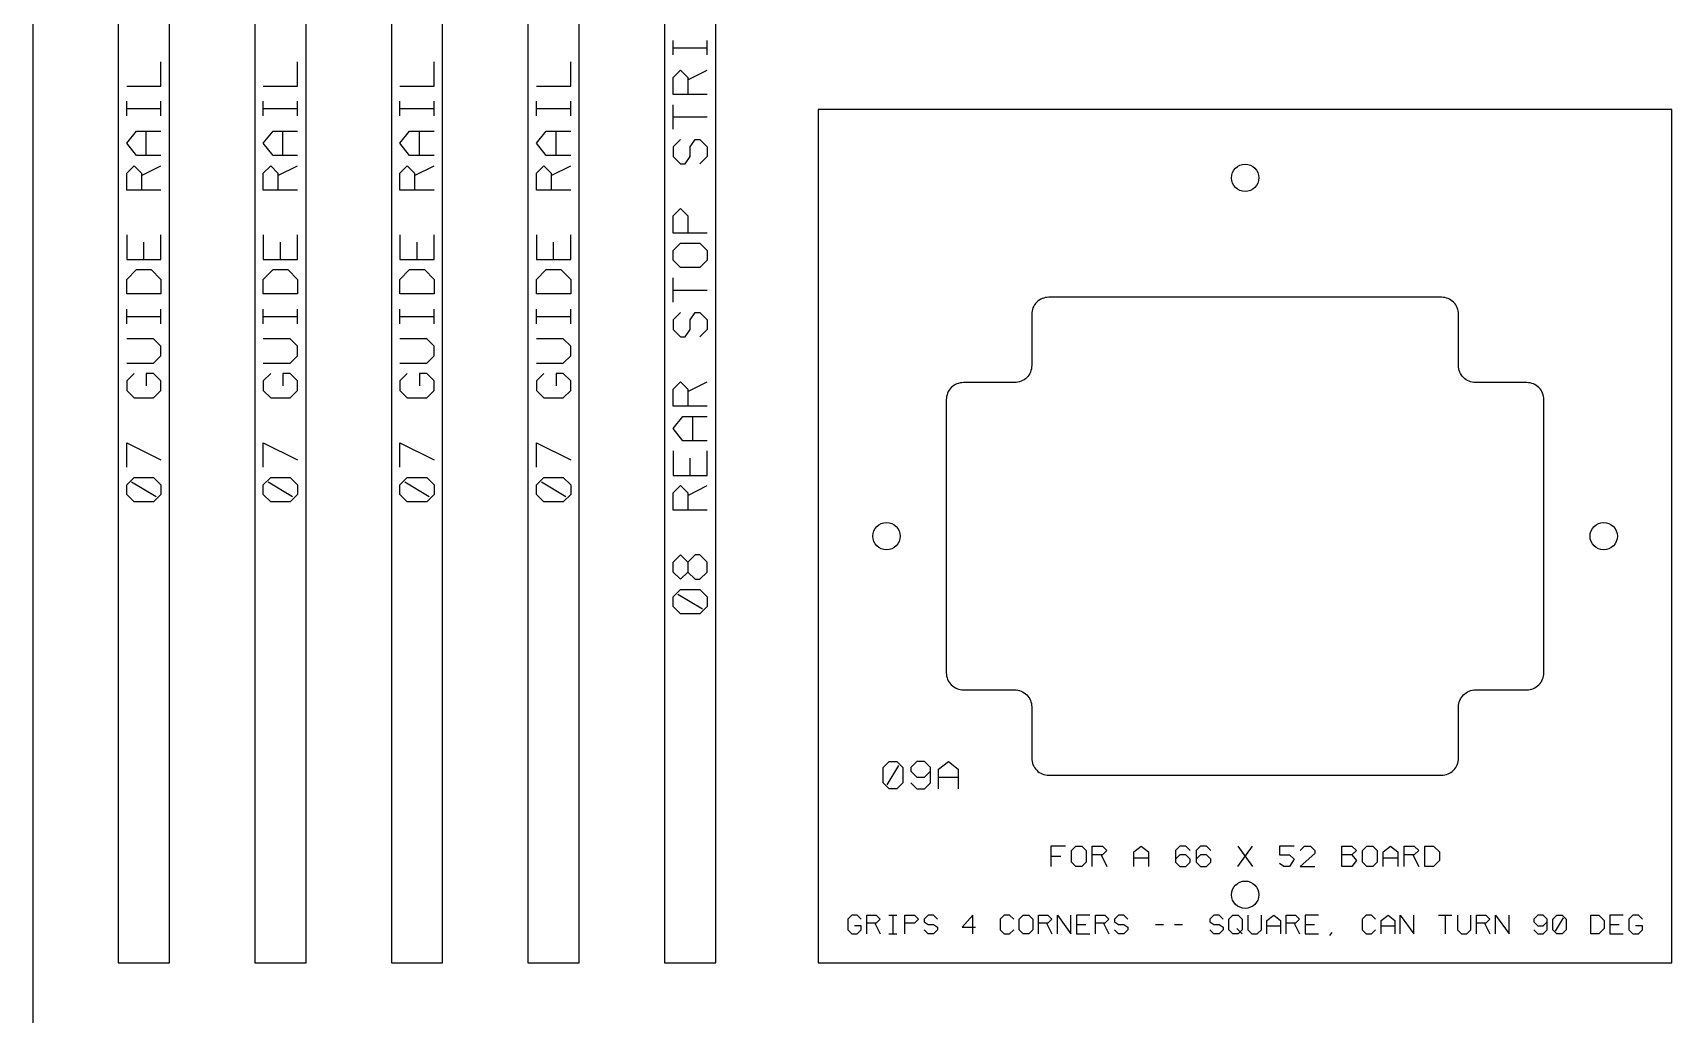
# Model space of a CAD drawing. Extents: x 0 to 610, y 0 to 915.
# Drawn here: x 0 to 192.3, y 383.6 to 498.6 of the extents above; entities that cross this region are included whole.
import ezdxf

# ---------------------------------------------------------------- set-up
doc = ezdxf.new("R2010")
doc.units = 0
for name, color, linetype in [('CUT', 7, 'Continuous'), ('ENGRAVE', 1, 'Continuous'), ('NOTES', 8, 'Continuous')]:
    doc.layers.add(name, color=color, linetype=linetype)

msp = doc.modelspace()

# ---------------------------------------------------------------- linework, layer by layer
at = {"layer": 'CUT', "color": 7}
for points in [[(10, 389.6), (16, 389.6), (16, 561.4), (10, 561.4)], [(26, 389.6), (32, 389.6), (32, 561.4), (26, 561.4)], [(42, 389.6), (48, 389.6), (48, 561.4), (42, 561.4)], [(58, 389.6), (64, 389.6), (64, 561.4), (58, 561.4)], [(74, 389.6), (80, 389.6), (80, 555.4), (74, 555.4)], [(92, 389.6), (192, 389.6), (192, 489.6), (92, 489.6)]]:
    msp.add_lwpolyline(points, close=True, dxfattribs=at)
msp.add_lwpolyline([(117, 413.6, 0.414214), (119, 411.6), (165, 411.6, 0.414214), (167, 413.6), (167, 419.6, -0.414214), (169, 421.6), (175, 421.6, 0.414214), (177, 423.6), (177, 455.6, 0.414214), (175, 457.6), (169, 457.6, -0.414214), (167, 459.6), (167, 465.6, 0.414214), (165, 467.6), (119, 467.6, 0.414214), (117, 465.6), (117, 459.6, -0.414214), (115, 457.6), (109, 457.6, 0.414214), (107, 455.6), (107, 423.6, 0.414214), (109, 421.6), (115, 421.6, -0.414214), (117, 419.6)], format="xyb", close=True, dxfattribs=at)
for centre in [(142, 481.6), (100, 439.6), (184, 439.6), (142, 397.6)]:
    msp.add_circle(centre, 1.6, dxfattribs=at)
at = {"layer": 'ENGRAVE', "color": 1}
for points in [[(75, 495.99), (75, 497.7)], [(75, 496.84), (79, 496.84)], [(79, 495.99), (79, 497.7)], [(11, 492.33), (15, 492.33), (15, 495.19)], [(27, 492.33), (31, 492.33), (31, 495.19)], [(43, 492.33), (47, 492.33), (47, 495.19)], [(59, 492.33), (63, 492.33), (63, 495.19)], [(79, 491.36), (75, 491.36), (75, 493.36), (75.86, 494.21), (76.71, 493.36), (76.71, 491.36)], [(76.71, 493.07), (79, 494.21)], [(11, 488.84), (11, 490.56)], [(15, 488.84), (15, 490.56)], [(27, 488.84), (27, 490.56)], [(31, 488.84), (31, 490.56)], [(43, 488.84), (43, 490.56)], [(47, 488.84), (47, 490.56)], [(59, 488.84), (59, 490.56)], [(63, 488.84), (63, 490.56)], [(11, 489.7), (15, 489.7)], [(27, 489.7), (31, 489.7)], [(43, 489.7), (47, 489.7)], [(59, 489.7), (63, 489.7)], [(75, 487.3), (75, 490.16)], [(75, 488.73), (79, 488.73)], [(15, 484.21), (12.14, 484.21), (11, 485.64), (12.14, 487.07), (15, 487.07)], [(13.29, 484.21), (13.29, 487.07)], [(31, 484.21), (28.14, 484.21), (27, 485.64), (28.14, 487.07), (31, 487.07)], [(29.29, 484.21), (29.29, 487.07)], [(47, 484.21), (44.14, 484.21), (43, 485.64), (44.14, 487.07), (47, 487.07)], [(45.29, 484.21), (45.29, 487.07)], [(63, 484.21), (60.14, 484.21), (59, 485.64), (60.14, 487.07), (63, 487.07)], [(61.29, 484.21), (61.29, 487.07)], [(75.86, 486.1), (75, 485.24), (75, 484.1), (75.86, 483.24), (76.43, 483.24), (77, 484.1), (77, 485.24), (77.57, 486.1), (78.14, 486.1), (79, 485.24), (79, 484.1), (78.14, 483.24)], [(15, 480.16), (11, 480.16), (11, 482.16), (11.86, 483.01), (12.71, 482.16), (12.71, 480.16)], [(12.71, 481.87), (15, 483.01)], [(31, 480.16), (27, 480.16), (27, 482.16), (27.86, 483.01), (28.71, 482.16), (28.71, 480.16)], [(28.71, 481.87), (31, 483.01)], [(47, 480.16), (43, 480.16), (43, 482.16), (43.86, 483.01), (44.71, 482.16), (44.71, 480.16)], [(44.71, 481.87), (47, 483.01)], [(63, 480.16), (59, 480.16), (59, 482.16), (59.86, 483.01), (60.71, 482.16), (60.71, 480.16)], [(60.71, 481.87), (63, 483.01)], [(79, 475.13), (75, 475.13), (75, 477.13), (75.86, 477.99), (76.71, 477.13), (76.71, 475.13)], [(11, 474.9), (11, 472.04), (15, 472.04), (15, 474.9)], [(27, 474.9), (27, 472.04), (31, 472.04), (31, 474.9)], [(43, 474.9), (43, 472.04), (47, 472.04), (47, 474.9)], [(59, 474.9), (59, 472.04), (63, 472.04), (63, 474.9)], [(13, 472.04), (13, 474.04)], [(29, 472.04), (29, 474.04)], [(45, 472.04), (45, 474.04)], [(61, 472.04), (61, 474.04)], [(75, 471.93), (75, 473.07), (75.86, 473.93), (78.14, 473.93), (79, 473.07), (79, 471.93), (78.14, 471.07), (75.86, 471.07), (75, 471.93)], [(15, 467.99), (11, 467.99), (11, 469.7), (12.14, 470.84), (13.86, 470.84), (15, 469.7), (15, 467.99)], [(31, 467.99), (27, 467.99), (27, 469.7), (28.14, 470.84), (29.86, 470.84), (31, 469.7), (31, 467.99)], [(47, 467.99), (43, 467.99), (43, 469.7), (44.14, 470.84), (45.86, 470.84), (47, 469.7), (47, 467.99)], [(63, 467.99), (59, 467.99), (59, 469.7), (60.14, 470.84), (61.86, 470.84), (63, 469.7), (63, 467.99)], [(75, 467.01), (75, 469.87)], [(75, 468.44), (79, 468.44)], [(11, 464.5), (11, 466.21)], [(11, 465.36), (15, 465.36)], [(15, 464.5), (15, 466.21)], [(27, 464.5), (27, 466.21)], [(27, 465.36), (31, 465.36)], [(31, 464.5), (31, 466.21)], [(43, 464.5), (43, 466.21)], [(43, 465.36), (47, 465.36)], [(47, 464.5), (47, 466.21)], [(59, 464.5), (59, 466.21)], [(59, 465.36), (63, 465.36)], [(63, 464.5), (63, 466.21)], [(75.86, 465.81), (75, 464.96), (75, 463.81), (75.86, 462.96), (76.43, 462.96), (77, 463.81), (77, 464.96), (77.57, 465.81), (78.14, 465.81), (79, 464.96), (79, 463.81), (78.14, 462.96)], [(11, 459.87), (14.14, 459.87), (15, 460.73), (15, 461.87), (14.14, 462.73), (11, 462.73)], [(27, 459.87), (30.14, 459.87), (31, 460.73), (31, 461.87), (30.14, 462.73), (27, 462.73)], [(43, 459.87), (46.14, 459.87), (47, 460.73), (47, 461.87), (46.14, 462.73), (43, 462.73)], [(59, 459.87), (62.14, 459.87), (63, 460.73), (63, 461.87), (62.14, 462.73), (59, 462.73)], [(11.86, 458.67), (11, 457.81), (11, 456.67), (11.86, 455.81), (14.14, 455.81), (15, 456.67), (15, 457.81), (14.14, 458.67), (13.29, 458.67), (13.29, 457.24)], [(27.86, 458.67), (27, 457.81), (27, 456.67), (27.86, 455.81), (30.14, 455.81), (31, 456.67), (31, 457.81), (30.14, 458.67), (29.29, 458.67), (29.29, 457.24)], [(43.86, 458.67), (43, 457.81), (43, 456.67), (43.86, 455.81), (46.14, 455.81), (47, 456.67), (47, 457.81), (46.14, 458.67), (45.29, 458.67), (45.29, 457.24)], [(59.86, 458.67), (59, 457.81), (59, 456.67), (59.86, 455.81), (62.14, 455.81), (63, 456.67), (63, 457.81), (62.14, 458.67), (61.29, 458.67), (61.29, 457.24)], [(79, 454.84), (75, 454.84), (75, 456.84), (75.86, 457.7), (76.71, 456.84), (76.71, 454.84)], [(76.71, 456.56), (79, 457.7)], [(79, 450.79), (76.14, 450.79), (75, 452.21), (76.14, 453.64), (79, 453.64)], [(77.29, 450.79), (77.29, 453.64)], [(11, 447.7), (11, 450.56), (15, 448.56)], [(27, 447.7), (27, 450.56), (31, 448.56)], [(43, 447.7), (43, 450.56), (47, 448.56)], [(59, 447.7), (59, 450.56), (63, 448.56)], [(75, 449.59), (75, 446.73), (79, 446.73), (79, 449.59)], [(77, 446.73), (77, 448.73)], [(11, 444.5), (11, 445.64), (11.86, 446.5), (14.14, 446.5), (15, 445.64), (15, 444.5), (14.14, 443.64), (11.86, 443.64), (11, 444.5)], [(27, 444.5), (27, 445.64), (27.86, 446.5), (30.14, 446.5), (31, 445.64), (31, 444.5), (30.14, 443.64), (27.86, 443.64), (27, 444.5)], [(43, 444.5), (43, 445.64), (43.86, 446.5), (46.14, 446.5), (47, 445.64), (47, 444.5), (46.14, 443.64), (43.86, 443.64), (43, 444.5)], [(59, 444.5), (59, 445.64), (59.86, 446.5), (62.14, 446.5), (63, 445.64), (63, 444.5), (62.14, 443.64), (59.86, 443.64), (59, 444.5)], [(14.43, 444.21), (11.57, 445.93)], [(30.43, 444.21), (27.57, 445.93)], [(46.43, 444.21), (43.57, 445.93)], [(62.43, 444.21), (59.57, 445.93)], [(79, 442.67), (75, 442.67), (75, 444.67), (75.86, 445.53), (76.71, 444.67), (76.71, 442.67)], [(76.71, 444.39), (79, 445.53)], [(76.71, 435.41), (75.86, 434.56), (75, 435.41), (75, 436.56), (75.86, 437.41), (76.71, 436.56), (76.71, 435.41), (77.57, 434.56), (78.14, 434.56), (79, 435.41), (79, 436.56), (78.14, 437.41), (77.57, 437.41), (76.71, 436.56)], [(75, 431.36), (75, 432.5), (75.86, 433.36), (78.14, 433.36), (79, 432.5), (79, 431.36), (78.14, 430.5), (75.86, 430.5), (75, 431.36)], [(78.43, 431.07), (75.57, 432.79)], [(100.3, 413.2), (101.21, 413.2), (101.9, 412.51), (101.9, 410.69), (101.21, 410), (100.3, 410), (99.61, 410.69), (99.61, 412.51), (100.3, 413.2)], [(100.07, 410.46), (101.44, 412.74)], [(102.86, 410.69), (103.54, 410), (104.46, 410), (105.14, 410.69), (105.14, 412.51), (104.46, 413.2), (103.54, 413.2), (102.86, 412.51), (102.86, 412.06), (103.54, 411.37), (104.46, 411.37), (105.14, 412.06)], [(106.1, 410), (106.1, 412.29), (107.25, 413.2), (108.39, 412.29), (108.39, 410)], [(106.1, 411.37), (108.39, 411.37)], [(120.95, 403.3), (119.23, 403.3), (119.23, 400.9)], [(119.23, 402.1), (120.43, 402.1)], [(122.18, 403.3), (122.87, 403.3), (123.38, 402.79), (123.38, 401.41), (122.87, 400.9), (122.18, 400.9), (121.67, 401.41), (121.67, 402.79), (122.18, 403.3)], [(124.1, 400.9), (124.1, 403.3), (125.3, 403.3), (125.82, 402.79), (125.3, 402.27), (124.1, 402.27)], [(125.13, 402.27), (125.82, 400.9)], [(128.97, 400.9), (128.97, 402.61), (129.83, 403.3), (130.69, 402.61), (130.69, 400.9)], [(128.97, 401.93), (130.69, 401.93)], [(135.55, 402.79), (135.04, 403.3), (134.35, 403.3), (133.84, 402.79), (133.84, 401.41), (134.35, 400.9), (135.04, 400.9), (135.55, 401.41), (135.55, 401.76), (135.04, 402.27), (134.35, 402.27), (133.84, 401.76)], [(137.99, 402.79), (137.47, 403.3), (136.79, 403.3), (136.27, 402.79), (136.27, 401.41), (136.79, 400.9), (137.47, 400.9), (137.99, 401.41), (137.99, 401.76), (137.47, 402.27), (136.79, 402.27), (136.27, 401.76)], [(141.14, 403.3), (142.86, 400.9)], [(141.14, 400.9), (142.86, 403.3)], [(147.73, 403.3), (146.01, 403.3), (146.01, 402.27), (147.21, 402.27), (147.73, 401.76), (147.21, 400.9), (146.53, 400.9), (146.01, 401.24)], [(148.45, 402.79), (148.96, 403.3), (149.65, 403.3), (150.16, 402.79), (150.16, 402.44), (148.45, 400.9), (150.16, 400.9)], [(153.31, 400.9), (153.31, 403.3), (154.51, 403.3), (155.03, 402.79), (154.51, 402.27), (153.31, 402.27)], [(154.51, 402.27), (155.03, 401.59), (154.51, 400.9), (153.31, 400.9)], [(156.26, 403.3), (156.95, 403.3), (157.46, 402.79), (157.46, 401.41), (156.95, 400.9), (156.26, 400.9), (155.75, 401.41), (155.75, 402.79), (156.26, 403.3)], [(158.18, 400.9), (158.18, 402.61), (159.04, 403.3), (159.9, 402.61), (159.9, 400.9)], [(158.18, 401.93), (159.9, 401.93)], [(160.62, 400.9), (160.62, 403.3), (161.82, 403.3), (162.33, 402.79), (161.82, 402.27), (160.62, 402.27)], [(161.65, 402.27), (162.33, 400.9)], [(163.05, 400.9), (163.05, 403.3), (164.08, 403.3), (164.77, 402.61), (164.77, 401.59), (164.08, 400.9), (163.05, 400.9)], [(97.04, 394.73), (96.57, 395.2), (95.94, 395.2), (95.47, 394.73), (95.47, 393.47), (95.94, 393), (96.57, 393), (97.04, 393.47), (97.04, 393.94), (96.26, 393.94)], [(97.7, 393), (97.7, 395.2), (98.8, 395.2), (99.27, 394.73), (98.8, 394.26), (97.7, 394.26)], [(98.64, 394.26), (99.27, 393)], [(100.25, 395.2), (101.19, 395.2)], [(100.72, 395.2), (100.72, 393)], [(102.16, 393), (102.16, 395.2), (103.26, 395.2), (103.74, 394.73), (103.26, 394.26), (102.16, 394.26)], [(105.97, 394.73), (105.5, 395.2), (104.87, 395.2), (104.4, 394.73), (104.4, 394.41), (104.87, 394.1), (105.5, 394.1), (105.97, 393.79), (105.97, 393.47), (105.5, 393), (104.87, 393), (104.4, 393.47)], [(110.12, 393), (110.12, 395.2), (108.86, 393.79), (110.43, 393.79)], [(114.89, 394.73), (114.42, 395.2), (113.79, 395.2), (113.32, 394.73), (113.32, 393.47), (113.79, 393), (114.42, 393), (114.89, 393.47)], [(116.02, 395.2), (116.65, 395.2), (117.12, 394.73), (117.12, 393.47), (116.65, 393), (116.02, 393), (115.55, 393.47), (115.55, 394.73), (116.02, 395.2)], [(117.78, 393), (117.78, 395.2), (118.88, 395.2), (119.36, 394.73), (118.88, 394.26), (117.78, 394.26)], [(118.73, 394.26), (119.36, 393)], [(120.02, 393), (120.02, 395.2), (121.59, 393), (121.59, 395.2)], [(123.82, 395.2), (122.25, 395.2), (122.25, 393), (123.82, 393)], [(124.48, 393), (124.48, 395.2), (125.58, 395.2), (126.05, 394.73), (125.58, 394.26), (124.48, 394.26)], [(125.42, 394.26), (126.05, 393)], [(128.28, 394.73), (127.81, 395.2), (127.18, 395.2), (126.71, 394.73), (126.71, 394.41), (127.18, 394.1), (127.81, 394.1), (128.28, 393.79), (128.28, 393.47), (127.81, 393), (127.18, 393), (126.71, 393.47)], [(139.44, 394.73), (138.97, 395.2), (138.34, 395.2), (137.87, 394.73), (137.87, 394.41), (138.34, 394.1), (138.97, 394.1), (139.44, 393.79), (139.44, 393.47), (138.97, 393), (138.34, 393), (137.87, 393.47)], [(140.57, 395.2), (141.2, 395.2), (141.67, 394.73), (141.67, 393.47), (141.2, 393), (140.57, 393), (140.1, 393.47), (140.1, 394.73), (140.57, 395.2)], [(142.33, 395.2), (142.33, 393.47), (142.8, 393), (143.43, 393), (143.9, 393.47), (143.9, 395.2)], [(144.56, 393), (144.56, 394.57), (145.35, 395.2), (146.13, 394.57), (146.13, 393)], [(146.79, 393), (146.79, 395.2), (147.89, 395.2), (148.36, 394.73), (147.89, 394.26), (146.79, 394.26)], [(147.74, 394.26), (148.36, 393)], [(150.6, 395.2), (149.02, 395.2), (149.02, 393), (150.6, 393)], [(157.29, 394.73), (156.82, 395.2), (156.19, 395.2), (155.72, 394.73), (155.72, 393.47), (156.19, 393), (156.82, 393), (157.29, 393.47)], [(157.95, 393), (157.95, 394.57), (158.74, 395.2), (159.52, 394.57), (159.52, 393)], [(160.18, 393), (160.18, 395.2), (161.75, 393), (161.75, 395.2)], [(164.64, 395.2), (166.22, 395.2)], [(165.43, 395.2), (165.43, 393)], [(166.88, 395.2), (166.88, 393.47), (167.35, 393), (167.98, 393), (168.45, 393.47), (168.45, 395.2)], [(169.11, 393), (169.11, 395.2), (170.21, 395.2), (170.68, 394.73), (170.21, 394.26), (169.11, 394.26)], [(170.05, 394.26), (170.68, 393)], [(171.34, 393), (171.34, 395.2), (172.91, 393), (172.91, 395.2)], [(175.8, 393.47), (176.27, 393), (176.9, 393), (177.37, 393.47), (177.37, 394.73), (176.9, 395.2), (176.27, 395.2), (175.8, 394.73), (175.8, 394.41), (176.27, 393.94), (176.9, 393.94), (177.37, 394.41)], [(178.5, 395.2), (179.13, 395.2), (179.6, 394.73), (179.6, 393.47), (179.13, 393), (178.5, 393), (178.03, 393.47), (178.03, 394.73), (178.5, 395.2)], [(178.35, 393.31), (179.29, 394.89)], [(182.5, 393), (182.5, 395.2), (183.44, 395.2), (184.07, 394.57), (184.07, 393.63), (183.44, 393), (182.5, 393)], [(186.3, 395.2), (184.73, 395.2), (184.73, 393), (186.3, 393)], [(188.53, 394.73), (188.06, 395.2), (187.43, 395.2), (186.96, 394.73), (186.96, 393.47), (187.43, 393), (188.06, 393), (188.53, 393.47), (188.53, 393.94), (187.74, 393.94)], [(100.25, 393), (101.19, 393)], [(122.25, 394.1), (123.35, 394.1)], [(131.49, 394.1), (132.43, 394.1)], [(133.72, 394.1), (134.66, 394.1)], [(141.04, 393.63), (141.67, 393)], [(144.56, 393.94), (146.13, 393.94)], [(149.02, 394.1), (150.12, 394.1)], [(152.14, 393.19), (151.88, 392.81)], [(157.95, 393.94), (159.52, 393.94)], [(184.73, 394.1), (185.83, 394.1)]]:
    msp.add_lwpolyline(points, dxfattribs=at)
at = {"layer": 'NOTES', "color": 8}
msp.add_lwpolyline([(0, 0), (610, 0), (610, 915), (0, 915)], close=True, dxfattribs=at)

doc.saveas('drawing.dxf')
